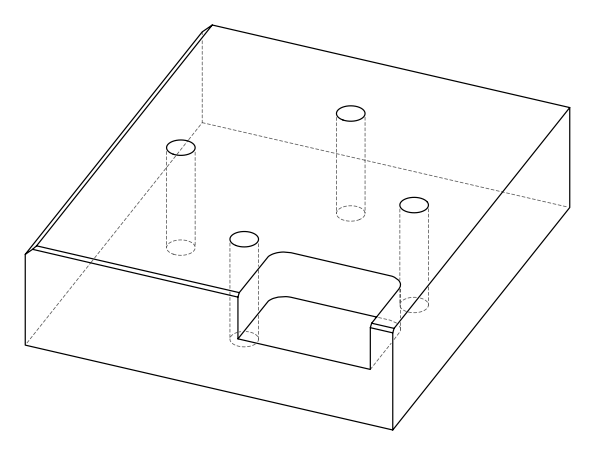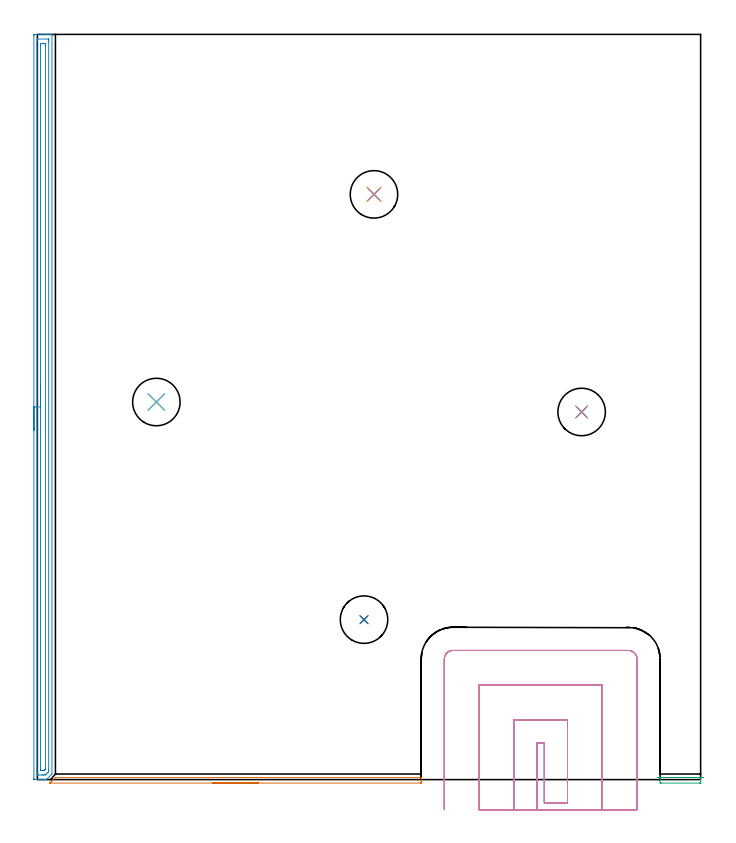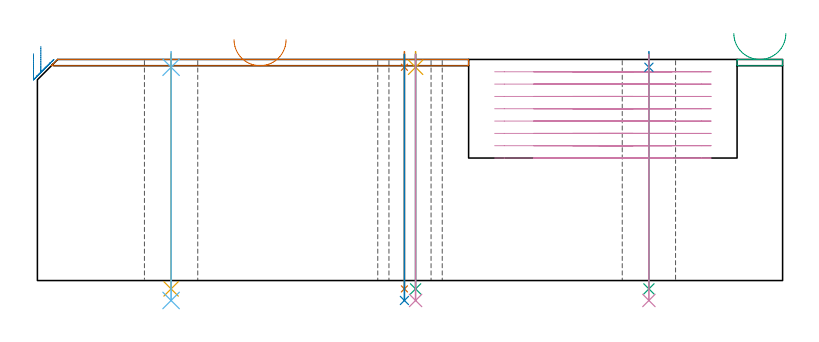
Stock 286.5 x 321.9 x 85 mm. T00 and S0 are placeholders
(PLAN: 16 operations, 10 tool changes, 25.3 min)
(1 AREA_MILL | FG_CHAMFER_SURFACE | UGT0205_001 | 1.43 min | 471 mm3)
(2 AREA_MILL_1 | FG_CHAMFER_SURFACE_1 | UGT0205_001 | 7.93 min | 9791 mm3)
(3 AREA_MILL_2 | FG_CHAMFER_SURFACE_2 | UGT0205_001 | 0.29 min | 65 mm3)
(4 MILL_SLOT | SLOT_PARTIAL_RECTANGULAR | UGT0201_094 | Follow Part, ap 5, ae 75% | 12.43 min | 254298 mm3)
(5 SPOT_DRILL | STEP1HOLE | NXT0321_9005460120000 | 0.05 min | 185 mm3)
(6 SPOT_DRILL_1 | STEP1HOLE_1 | NXT0321_9005460120000 | 0.05 min | 187 mm3)
(7 SPOT_DRILL_2 | STEP1HOLE_2 | NXT0321_9005460120000 | 0.05 min | 178 mm3)
(8 SPOT_DRILL_3 | STEP1HOLE_3 | NXT0321_9005460120000 | 0.05 min | 189 mm3)
(9 DRILL_THROUGH_HOLE_INTO_CENTER | STEP1HOLE | NXT0301_065 | 0.36 min | 5738 mm3)
(10 DRILL_TO_ENLARGE_THROUGH_HOLE | STEP1HOLE | UGT0301_050 | 0.38 min | 22102 mm3)
(11 DRILL_THROUGH_HOLE_INTO_CENTER_1 | STEP1HOLE_1 | NXT0301_065 | 0.36 min | 5756 mm3)
(12 DRILL_TO_ENLARGE_THROUGH_HOLE_1 | STEP1HOLE_1 | UGT0301_050 | 0.38 min | 22090 mm3)
(13 DRILL_THROUGH_HOLE_INTO_CENTER_2 | STEP1HOLE_2 | NXT0301_065 | 0.36 min | 5751 mm3)
(14 DRILL_TO_ENLARGE_THROUGH_HOLE_2 | STEP1HOLE_2 | UGT0301_050 | 0.38 min | 22103 mm3)
(15 DRILL_THROUGH_HOLE_INTO_CENTER_3 | STEP1HOLE_3 | NXT0301_065 | 0.36 min | 5746 mm3)
(16 DRILL_TO_ENLARGE_THROUGH_HOLE_3 | STEP1HOLE_3 | UGT0301_050 | 0.38 min | 22094 mm3)
(TOOL UGT0205_001 | Chamfer Mill 20 x 3 x 45 deg. | D20 FL50 Z2)
(TOOL UGT0201_094 | End mill 20 mm | D20 FL38 Z4)
(TOOL NXT0321_9005460120000 | NC Spot Drill, 142deg, 12mm, Carbide, Uncoated | D12 PA142 FL30 Z2)
(TOOL NXT0301_065 | Carbide Drill 9.4mm [860.1-0940-075A1-MM 2214] | D9.4 PA140 FL98 Z2)
(TOOL UGT0301_050 | Twist Drill 20.5 mm | D20.5 PA118 FL145 Z2)
(OP 1 AREA_MILL)
G17 G21 G94 G90
T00 M6
G54
G17 G0 G90 X95.6 Y-1.5 S1061 M3
G43 Z95. H0
Z92.6
G94 G1 X95.562 Z91.728 F250.
X95.448 Z90.864
X95.259 Z90.012
X94.997 Z89.18
X94.663 Z88.374
X94.26 Z87.6
X93.792 Z86.864
X93.261 Z86.172
X92.671 Z85.529
X92.028 Z84.94
X91.336 Z84.408
X90.6 Z83.94
X89.826 Z83.537
X89.02 Z83.203
X88.188 Z82.941
X87.337 Z82.752
X86.472 Z82.638
X85.6 Z82.6
X5.469
X5.415 Y-1.496 Z82.602
Y-1.495 Z82.603
X5.429 Y-1.47 Z82.627
X5.725 Y-1.173 Z82.923
X5.865 Y-1.034 Z83.063
X6.028 Y-0.871 Z83.227
X6.162 Y-0.736 Z83.36
X6.291 Y-0.608 Z83.49
X7.794 Y0.893 Z84.992
X7.803 Y0.896 Z84.995
X7.816 Y0.9 Z85.
X165.619
X165.79 Y0.897 Z84.989
X165.797 Y0.77 Z84.862
X165.8 Y0.635 Z84.734
Y0.407 Z84.506
Y-0.3 Z83.795
Y-0.653 Z83.443
X165.798 Y-1.173 Z82.923
X165.796 Y-1.491 Z82.605
X165.783 Y-1.493 Z82.604
X165.451 Y-1.5 Z82.6
X85.6
X84.729 Z82.638
X83.864 Z82.752
X83.012 Z82.941
X82.18 Z83.203
X81.374 Z83.537
X80.6 Z83.94
X79.864 Z84.408
X79.172 Z84.94
X78.529 Z85.529
X77.94 Z86.172
X77.409 Z86.864
X76.94 Z87.6
X76.537 Z88.374
X76.203 Z89.18
X75.941 Z90.012
X75.752 Z90.864
X75.638 Z91.728
X75.6 Z92.6
G0 Z95.
M5
M2
(OP 2 AREA_MILL_1)
G17 G21 G94 G90
T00 M6
G54
G17 G0 G90 X-1.5 Y150.95 S1061 M3
G43 Z95. H0
Z87.2
G94 G1 Y150.988 Z86.328 F250.
Y151.102 Z85.464
Y151.291 Z84.612
Y151.553 Z83.78
Y151.887 Z82.974
Y152.29 Z82.2
Y152.758 Z81.464
Y153.29 Z80.772
Y153.879 Z80.129
Y154.522 Z79.54
Y155.214 Z79.009
Y155.95 Z78.54
Y156.724 Z78.137
Y157.53 Z77.803
Y158.362 Z77.541
Y159.214 Z77.352
Y160.078 Z77.238
Y160.95 Z77.2
X-1.499 Y321.284 Z77.201
X-1.497 Y321.679 Z77.202
X-1.492 Y321.89 Z77.205
X-1.109 Y321.9 Z77.588
X3.277 Z81.971
X3.821 Z82.518
X4.154 Z82.85
X4.698 Z83.394
X5.031 Z83.726
X5.698 Z84.397
X6.003 Z84.702
X6.153 Y321.898 Z84.846
X6.298 Y321.89 Z84.988
X6.3 Y321.73 Z85.
X6.299 Y2.4 Z84.999
X3.983 Y0.082 Z82.681
X3.9 Y0.01 Z82.596
X3.821 Y0. Z82.52
X3.716 Z82.415
X3.066 Z81.766
X2.4 Z81.095
X1.19 Z79.887
X0.646 Z79.34
X0.041 Z78.736
X-1.109 Y0.001 Z77.587
X-1.326 Y0.004 Z77.37
X-1.492 Y0.01 Z77.205
X-1.496 Y0.221 Z77.201
X-1.499 Y0.616
X-1.5 Y160.95 Z77.2
X-0.086 Z78.614
X-0.085 Y319.349 Z78.615
X-0.079 Y319.884 Z78.621
X-0.056 Y319.89 Z78.644
X0.013 Y319.895 Z78.713
X0.118 Y319.899 Z78.818
X4.636 Y319.9 Z83.336
X4.816 Y319.897 Z83.516
X4.848 Y319.895 Z83.548
X4.876 Y319.891 Z83.576
X4.879 Y319.851 Z83.579
X4.884 Y319.648 Z83.584
X4.885 Y319.497 Z83.585
X4.886 Y318.753 Z83.586
X4.885 Y4.338 Z83.585
Y4.189
X4.88 Y3.45 Z83.58
X4.738 Y3.296 Z83.438
X4.447 Y2.998 Z83.147
X3.853 Y2.403 Z82.553
X3.559 Y2.116 Z82.259
X3.465 Y2.026 Z82.165
X3.277 Y2.01 Z81.977
X2.793 Y2.002 Z81.493
X2.4 Y2.001 Z81.1
X1.918 Y2. Z80.618
X0.646 Z79.346
X0.164 Z78.864
X-0.017 Y2.003 Z78.683
X-0.048 Y2.005 Z78.652
X-0.076 Y2.009 Z78.624
X-0.079 Y2.049 Z78.621
X-0.084 Y2.252 Z78.616
X-0.085 Y2.403 Z78.615
X-0.086 Y3.147 Z78.614
Y160.95
X1.328 Z80.028
X1.329 Y316.818 Z80.029
X1.33 Y317.014 Z80.03
X1.336 Y317.711 Z80.036
X1.344 Y317.893 Z80.044
X2.4 Y317.9 Z81.1
X3.093 Y317.899 Z81.793
X3.277 Y317.895 Z81.977
X3.456 Y317.89 Z82.156
X3.464 Y317.711 Z82.164
X3.468 Y317.517 Z82.168
X3.471 Y316.818 Z82.171
Y316.62
Y4.885
X3.468 Y4.687 Z82.168
X3.464 Y4.555 Z82.164
X3.46 Y4.47 Z82.16
X3.234 Y4.233 Z81.934
X3.189 Y4.189 Z81.889
X3.026 Y4.037 Z81.726
X2.993 Y4.01 Z81.693
X2.895 Y4.005 Z81.595
X2.772 Y4.002 Z81.472
X2.586 Y4. Z81.286
X2.4 Z81.1
X1.707 Y4.001 Z80.407
X1.523 Y4.005 Z80.223
X1.344 Y4.01 Z80.044
X1.336 Y4.189 Z80.036
X1.332 Y4.383 Z80.032
X1.329 Y5.082 Z80.029
Y5.28
X1.328 Y160.95 Z80.028
Y161.822 Z80.067
Y162.686 Z80.18
Y163.538 Z80.369
Y164.37 Z80.632
Y165.176 Z80.965
Y165.95 Z81.368
Y166.686 Z81.837
Y167.378 Z82.368
Y168.021 Z82.957
Y168.61 Z83.601
Y169.142 Z84.293
Y169.61 Z85.028
Y170.013 Z85.802
Y170.347 Z86.608
Y170.609 Z87.44
Y170.798 Z88.292
Y170.912 Z89.157
Y170.95 Z90.028
G0 Z95.
M5
M2
(OP 3 AREA_MILL_2)
G17 G21 G94 G90
T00 M6
G54
G17 G0 G90 X267.75 Y0.9 S1061 M3
G43 Z95. H0
G94 G1 X267.788 Z94.128 F250.
X267.902 Z93.263
X268.091 Z92.412
X268.353 Z91.58
X268.687 Z90.774
X269.09 Z90.
X269.558 Z89.264
X270.09 Z88.572
X270.679 Z87.929
X271.322 Z87.339
X272.014 Z86.808
X272.75 Z86.34
X273.524 Z85.937
X274.33 Z85.603
X275.162 Z85.341
X276.014 Z85.152
X276.878 Z85.038
X277.75 Z85.
X286.093
X286.49 Y0.893 Z84.993
X286.5 Y0.597 Z84.697
Y-1.108 Z82.992
X286.499 Y-1.173 Z82.927
X286.491 Y-1.493 Z82.607
X286.257 Y-1.498 Z82.602
X286.093 Y-1.5 Z82.6
X269.407
X269.243 Y-1.498 Z82.602
X269.009 Y-1.493 Z82.607
X269. Y-1.173 Z82.927
Y0.573 Z84.672
Y0.597 Z84.697
X269.01 Y0.893 Z84.993
X269.407 Y0.9 Z85.
X277.75
X278.622 Z85.038
X279.486 Z85.152
X280.338 Z85.341
X281.17 Z85.603
X281.976 Z85.937
X282.75 Z86.34
X283.486 Z86.808
X284.178 Z87.339
X284.821 Z87.929
X285.41 Z88.572
X285.942 Z89.264
X286.41 Z90.
X286.813 Z90.774
X287.147 Z91.58
X287.409 Z92.412
X287.598 Z93.263
X287.712 Z94.128
X287.75 Z95.
M5
M2
(OP 4 MILL_SLOT)
G17 G21 G94 G90
T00 M6
G54
G17 G0 G90 X215.8 Y-13. S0 M3
G43 Z95. H0
Z80.262
G94 G1 Y-10. F250.
Y15.8 F500.
X219.
Y-10.
X229.
Y25.8
X205.8
Y-10.
Y-13. F250.
X244.
Y-10.
Y40.8 F500.
X190.8
Y-10.
Y-13. F250.
X259.
Y-10.
Y52.1 F500.
G3 X255.3 Y55.8 R3.7
G1 X179.5
G3 X175.8 Y52.1 R3.7
G1 Y-10.
Y-13. F250.
G0 X215.8 Z75.525
G1 Y-10.
Y15.8 F500.
X219.
Y-10.
X229.
Y25.8
X205.8
Y-10.
Y-13. F250.
X244.
Y-10.
Y40.8 F500.
X190.8
Y-10.
Y-13. F250.
X259.
Y-10.
Y52.1 F500.
G3 X255.3 Y55.8 R3.7
G1 X179.5
G3 X175.8 Y52.1 R3.7
G1 Y-10.
Y-13. F250.
G0 X215.8 Z70.787
G1 Y-10.
Y15.8 F500.
X219.
Y-10.
X229.
Y25.8
X205.8
Y-10.
Y-13. F250.
X244.
Y-10.
Y40.8 F500.
X190.8
Y-10.
Y-13. F250.
X259.
Y-10.
Y52.1 F500.
G3 X255.3 Y55.8 R3.7
G1 X179.5
G3 X175.8 Y52.1 R3.7
G1 Y-10.
Y-13. F250.
G0 X215.8 Z66.05
G1 Y-10.
Y15.8 F500.
X219.
Y-10.
X229.
Y25.8
X205.8
Y-10.
Y-13. F250.
X244.
Y-10.
Y40.8 F500.
X190.8
Y-10.
Y-13. F250.
X259.
Y-10.
Y52.1 F500.
G3 X255.3 Y55.8 R3.7
G1 X179.5
G3 X175.8 Y52.1 R3.7
G1 Y-10.
Y-13. F250.
G0 X215.8 Z61.312
G1 Y-10.
Y15.8 F500.
X219.
Y-10.
X229.
Y25.8
X205.8
Y-10.
Y-13. F250.
X244.
Y-10.
Y40.8 F500.
X190.8
Y-10.
Y-13. F250.
X259.
Y-10.
Y52.1 F500.
G3 X255.3 Y55.8 R3.7
G1 X179.5
G3 X175.8 Y52.1 R3.7
G1 Y-10.
Y-13. F250.
G0 X215.8 Z56.575
G1 Y-10.
Y15.8 F500.
X219.
Y-10.
X229.
Y25.8
X205.8
Y-10.
Y-13. F250.
X244.
Y-10.
Y40.8 F500.
X190.8
Y-10.
Y-13. F250.
X259.
Y-10.
Y52.1 F500.
G3 X255.3 Y55.8 R3.7
G1 X179.5
G3 X175.8 Y52.1 R3.7
G1 Y-10.
Y-13. F250.
G0 X215.8 Z51.837
G1 Y-10.
Y15.8 F500.
X219.
Y-10.
X229.
Y25.8
X205.8
Y-10.
Y-13. F250.
X244.
Y-10.
Y40.8 F500.
X190.8
Y-10.
Y-13. F250.
X259.
Y-10.
Y52.1 F500.
G3 X255.3 Y55.8 R3.7
G1 X179.5
G3 X175.8 Y52.1 R3.7
G1 Y-10.
Y-13. F250.
G0 X215.8 Z47.1
G1 Y-10.
Y15.8 F500.
X219.
Y-10.
X229.
Y25.8
X205.8
Y-10.
Y-13. F250.
X244.
Y-10.
Y40.8 F500.
X190.8
Y-10.
Y-13. F250.
X259.
Y-10.
Y52.1 F500.
G3 X255.3 Y55.8 R3.7
G1 X179.5
G3 X175.8 Y52.1 R3.7
G1 Y-10.
Y-13. F250.
G0 Z95.
M5
M2
(OP 5 SPOT_DRILL)
G17 G21 G94 G90
T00 M6
G54
G17 G0 G90 X145.4 Y252.8 S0 M3
G43 Z95. H0
G94 G81 G98 Z82. F250. R88.
G80
M5
M2
(OP 6 SPOT_DRILL_1)
G17 G21 G94 G90
T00 M6
G54
G17 G0 G90 X51.4 Y163.1 S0 M3
G43 Z95. H0
G94 G81 G98 Z82. F250. R88.
G80
M5
M2
(OP 7 SPOT_DRILL_2)
G17 G21 G94 G90
T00 M6
G54
G17 G0 G90 X141.1 Y69.1 S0 M3
G43 Z95. H0
G94 G81 G98 Z82. F250. R88.
G80
M5
M2
(OP 8 SPOT_DRILL_3)
G17 G21 G94 G90
T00 M6
G54
G17 G0 G90 X235.1 Y158.8 S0 M3
G43 Z95. H0
G94 G81 G98 Z82. F250. R88.
G80
M5
M2
(OP 9 DRILL_THROUGH_HOLE_INTO_CENTER)
G17 G21 G94 G90
T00 M6
G54
G17 G0 G90 X145.4 Y252.8 S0 M3
G43 Z95. H1
G94 G73 G98 Z-3.211 F250. Q8.821 R87.
G80
M5
M2
(OP 10 DRILL_TO_ENLARGE_THROUGH_HOLE)
G17 G21 G94 G90
T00 M6
G54
G17 G0 G90 X145.4 Y252.8 S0 M3
G43 Z95. H0
G94 G73 G98 Z-7.659 F250. Q18.532 R87.
G80
M5
M2
(OP 11 DRILL_THROUGH_HOLE_INTO_CENTER_1)
G17 G21 G94 G90
T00 M6
G54
G17 G0 G90 X51.4 Y163.1 S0 M3
G43 Z95. H1
G94 G73 G98 Z-3.211 F250. Q8.821 R87.
G80
M5
M2
(OP 12 DRILL_TO_ENLARGE_THROUGH_HOLE_1)
G17 G21 G94 G90
T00 M6
G54
G17 G0 G90 X51.4 Y163.1 S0 M3
G43 Z95. H0
G94 G73 G98 Z-7.659 F250. Q18.532 R87.
G80
M5
M2
(OP 13 DRILL_THROUGH_HOLE_INTO_CENTER_2)
G17 G21 G94 G90
T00 M6
G54
G17 G0 G90 X141.1 Y69.1 S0 M3
G43 Z95. H1
G94 G73 G98 Z-3.211 F250. Q8.821 R87.
G80
M5
M2
(OP 14 DRILL_TO_ENLARGE_THROUGH_HOLE_2)
G17 G21 G94 G90
T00 M6
G54
G17 G0 G90 X141.1 Y69.1 S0 M3
G43 Z95. H0
G94 G73 G98 Z-7.659 F250. Q18.532 R87.
G80
M5
M2
(OP 15 DRILL_THROUGH_HOLE_INTO_CENTER_3)
G17 G21 G94 G90
T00 M6
G54
G17 G0 G90 X235.1 Y158.8 S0 M3
G43 Z95. H1
G94 G73 G98 Z-3.211 F250. Q8.821 R87.
G80
M5
M2
(OP 16 DRILL_TO_ENLARGE_THROUGH_HOLE_3)
G17 G21 G94 G90
T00 M6
G54
G17 G0 G90 X235.1 Y158.8 S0 M3
G43 Z95. H0
G94 G73 G98 Z-7.659 F250. Q18.532 R87.
G80
M5
M2
